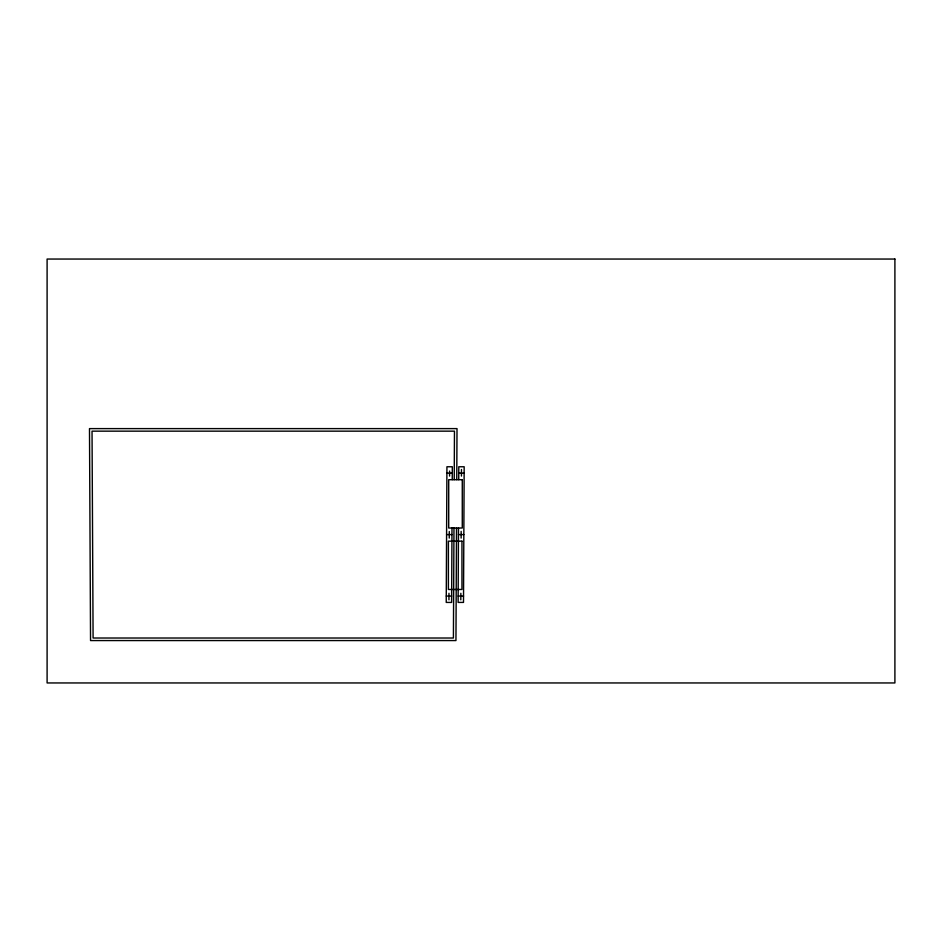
<?xml version="1.0" encoding="UTF-8"?>
<svg xmlns="http://www.w3.org/2000/svg" width="942" height="942" viewBox="0 0 942 942"><rect width="100%" height="100%" fill="white"/><g stroke="black" fill="none" stroke-linecap="round" stroke-linejoin="round"><path stroke-width="1.41" d="M448.945 599.854L448.969 593.283M449.252 538.094L449.287 531.524M449.57 476.063L449.605 471.059M451.995 528.015L451.618 602.433L446.237 602.409L446.932 466.761L452.313 466.761L452.242 479.69M453.973 528.015L453.408 638.017L93.093 638.017L92.033 431.153L454.468 431.153L454.221 479.69M456.517 528.015L455.952 640.56L90.55 640.56L89.49 428.61L457.011 428.61L456.752 479.69M458.483 528.015L458.118 602.409L463.499 602.409L464.171 466.761L458.789 466.761L458.73 479.69M460.815 599.854L460.85 593.283M461.133 538.094L461.156 531.359M461.439 476.063L461.474 469.493M446.897 473.12L452.278 473.12M458.766 473.096L464.147 473.12M458.448 534.585L463.841 534.609M446.579 534.585L451.972 534.609M446.272 596.05L451.654 596.074M458.142 596.05L463.523 596.074M894.9 259.05L47.1 259.05L47.1 682.95L894.9 682.95L894.9 259.05M462.275 479.69L448.71 479.69L448.71 528.015L462.275 528.015L462.275 479.69M461.957 541.155L448.392 541.155L448.392 589.48L461.957 589.48L461.957 541.155"/></g></svg>
